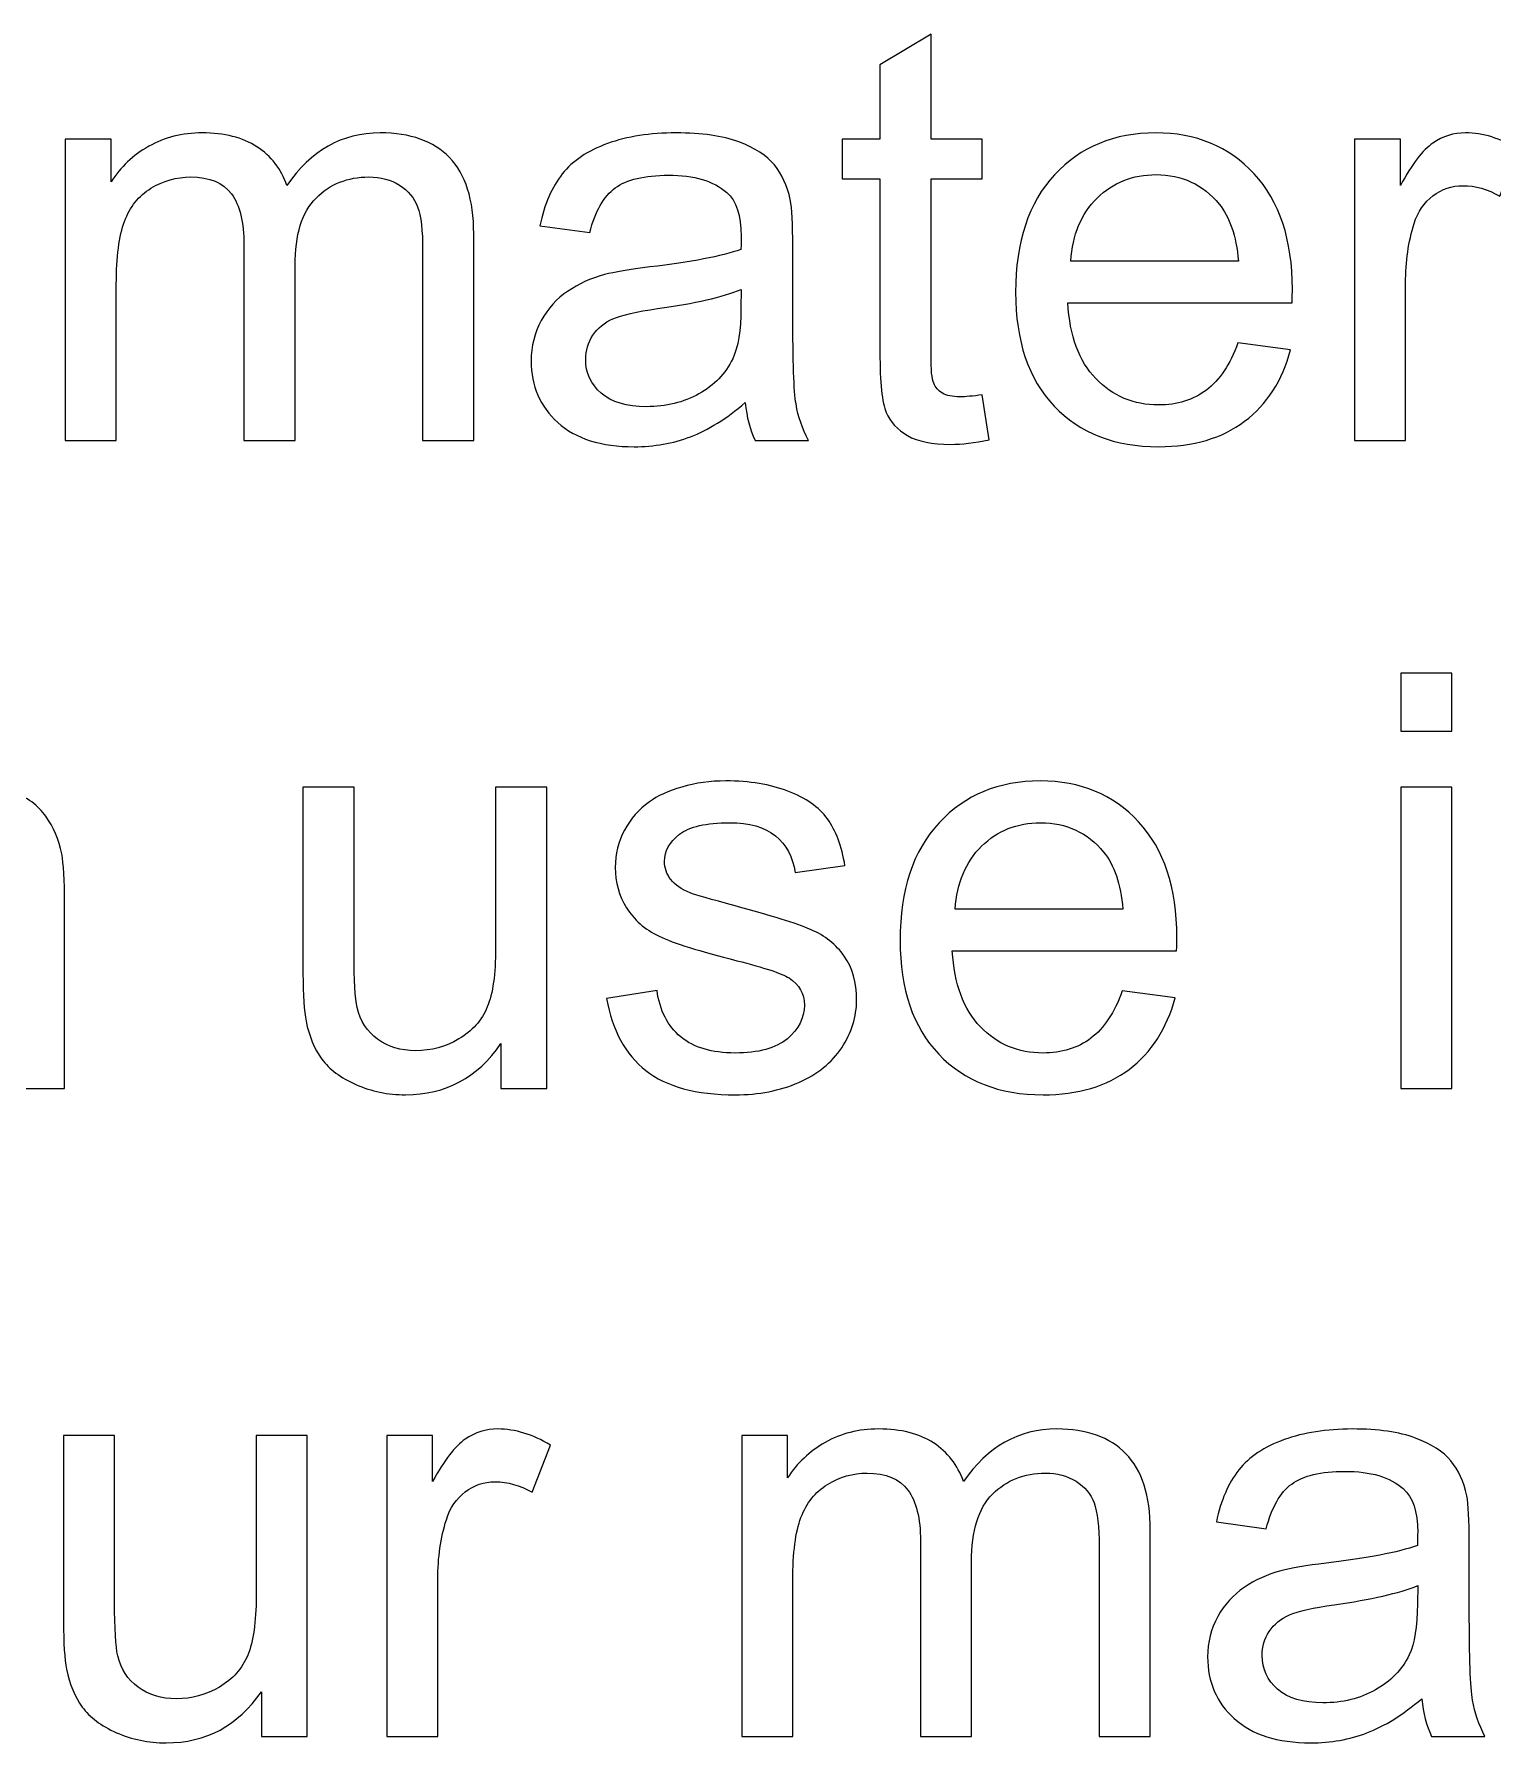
# Model space of a CAD drawing. Header units: millimetres. Extents: x -423 to 423, y -251 to 251.
# Drawn here: x 3.63 to 26.31, y 224 to 250.57 of the extents above; entities that cross this region are included whole.
import ezdxf

# ---------------------------------------------------------------- set-up
doc = ezdxf.new("R2010")
doc.units = ezdxf.units.MM
doc.header["$MEASUREMENT"] = 0
doc.layers.add('Layer 1', color=7, linetype='Continuous')

msp = doc.modelspace()

# ---------------------------------------------------------------- linework, layer by layer
at = {"layer": 'Layer 1', "color": 1}
for points, knots in [([(18.3687, 244.9661), (18.3687, 244.9661), (18.4769, 244.2655), (18.4769, 244.2655), (18.2545, 244.2189), (18.0545, 244.1948), (17.88, 244.1948), (17.5929, 244.1948), (17.3704, 244.2399), (17.211, 244.3316), (17.0532, 244.4233), (16.942, 244.5422), (16.8773, 244.691), (16.8127, 244.8398), (16.781, 245.1525), (16.781, 245.6291), (16.781, 245.6291), (16.781, 248.3263), (16.781, 248.3263), (16.781, 248.3263), (16.1947, 248.3263), (16.1947, 248.3263), (16.1947, 248.3263), (16.1947, 248.9396), (16.1947, 248.9396), (16.1947, 248.9396), (16.781, 248.9396), (16.781, 248.9396), (16.781, 248.9396), (16.781, 250.0972), (16.781, 250.0972), (16.781, 250.0972), (17.5749, 250.5739), (17.5749, 250.5739), (17.5749, 250.5739), (17.5749, 248.9396), (17.5749, 248.9396), (17.5749, 248.9396), (18.3687, 248.9396), (18.3687, 248.9396), (18.3687, 248.9396), (18.3687, 248.3263), (18.3687, 248.3263), (18.3687, 248.3263), (17.5749, 248.3263), (17.5749, 248.3263), (17.5749, 248.3263), (17.5749, 245.584), (17.5749, 245.584), (17.5749, 245.357), (17.5884, 245.2112), (17.617, 245.1465), (17.644, 245.0819), (17.6891, 245.0307), (17.7523, 244.9917), (17.8154, 244.9541), (17.9056, 244.9345), (18.0229, 244.9345), (18.1101, 244.9345), (18.2258, 244.9451), (18.3687, 244.9661)], [0, 0, 0, 0, 0.05, 0.05, 0.05, 0.1, 0.1, 0.1, 0.15, 0.15, 0.15, 0.2, 0.2, 0.2, 0.25, 0.25, 0.25, 0.3, 0.3, 0.3, 0.35, 0.35, 0.35, 0.4, 0.4, 0.4, 0.45, 0.45, 0.45, 0.5, 0.5, 0.5, 0.55, 0.55, 0.55, 0.6, 0.6, 0.6, 0.65, 0.65, 0.65, 0.7, 0.7, 0.7, 0.75, 0.75, 0.75, 0.8, 0.8, 0.8, 0.85, 0.85, 0.85, 0.9, 0.9, 0.9, 0.95, 0.95, 0.95, 1, 1, 1, 1]), ([(4.1148, 244.258), (4.1148, 244.258), (4.1148, 248.9396), (4.1148, 248.9396), (4.1148, 248.9396), (4.8274, 248.9396), (4.8274, 248.9396), (4.8274, 248.9396), (4.8274, 248.2781), (4.8274, 248.2781), (4.9733, 248.5066), (5.1687, 248.6916), (5.4122, 248.8299), (5.6558, 248.9697), (5.9324, 249.0388), (6.2437, 249.0388), (6.5894, 249.0388), (6.8735, 248.9667), (7.0945, 248.8238), (7.3156, 248.6795), (7.4719, 248.4796), (7.5621, 248.221), (7.9349, 248.7667), (8.4175, 249.0388), (9.0129, 249.0388), (9.4789, 249.0388), (9.8383, 248.911), (10.0878, 248.654), (10.3389, 248.3969), (10.4652, 248.0015), (10.4652, 247.4678), (10.4652, 247.4678), (10.4652, 244.258), (10.4652, 244.258), (10.4652, 244.258), (9.6714, 244.258), (9.6714, 244.258), (9.6714, 244.258), (9.6714, 247.2047), (9.6714, 247.2047), (9.6714, 247.5204), (9.6444, 247.7489), (9.5932, 247.8888), (9.5421, 248.0285), (9.4489, 248.1398), (9.3121, 248.2255), (9.1768, 248.3112), (9.0174, 248.3533), (8.8355, 248.3533), (8.5047, 248.3533), (8.2311, 248.2436), (8.0131, 248.0256), (7.7952, 247.8061), (7.6869, 247.4558), (7.6869, 246.9746), (7.6869, 246.9746), (7.6869, 244.258), (7.6869, 244.258), (7.6869, 244.258), (6.8931, 244.258), (6.8931, 244.258), (6.8931, 244.258), (6.8931, 247.2964), (6.8931, 247.2964), (6.8931, 247.6482), (6.8284, 247.9128), (6.6991, 248.0887), (6.5698, 248.2645), (6.3579, 248.3533), (6.0648, 248.3533), (5.8422, 248.3533), (5.6362, 248.2946), (5.4468, 248.1774), (5.2573, 248.0602), (5.1205, 247.8888), (5.0349, 247.6617), (4.9507, 247.4362), (4.9086, 247.11), (4.9086, 246.6845), (4.9086, 246.6845), (4.9086, 244.258), (4.9086, 244.258), (4.9086, 244.258), (4.1148, 244.258), (4.1148, 244.258)], [0, 0, 0, 0, 0.0357143, 0.0357143, 0.0357143, 0.0714286, 0.0714286, 0.0714286, 0.1071429, 0.1071429, 0.1071429, 0.1428571, 0.1428571, 0.1428571, 0.1785714, 0.1785714, 0.1785714, 0.2142857, 0.2142857, 0.2142857, 0.25, 0.25, 0.25, 0.2857143, 0.2857143, 0.2857143, 0.3214286, 0.3214286, 0.3214286, 0.3571429, 0.3571429, 0.3571429, 0.3928571, 0.3928571, 0.3928571, 0.4285714, 0.4285714, 0.4285714, 0.4642857, 0.4642857, 0.4642857, 0.5, 0.5, 0.5, 0.5357143, 0.5357143, 0.5357143, 0.5714286, 0.5714286, 0.5714286, 0.6071429, 0.6071429, 0.6071429, 0.6428571, 0.6428571, 0.6428571, 0.6785714, 0.6785714, 0.6785714, 0.7142857, 0.7142857, 0.7142857, 0.75, 0.75, 0.75, 0.7857143, 0.7857143, 0.7857143, 0.8214286, 0.8214286, 0.8214286, 0.8571429, 0.8571429, 0.8571429, 0.8928571, 0.8928571, 0.8928571, 0.9285714, 0.9285714, 0.9285714, 0.9642857, 0.9642857, 0.9642857, 1, 1, 1, 1]), ([(14.6868, 244.8443), (14.3921, 244.5932), (14.1079, 244.4174), (13.8359, 244.3137), (13.5637, 244.2099), (13.2721, 244.1588), (12.9593, 244.1588), (12.4452, 244.1588), (12.0498, 244.2836), (11.7732, 244.5347), (11.4966, 244.7842), (11.3582, 245.1044), (11.3582, 245.4938), (11.3582, 245.7223), (11.4108, 245.9313), (11.5146, 246.1208), (11.6198, 246.3102), (11.7566, 246.4605), (11.925, 246.5747), (12.0949, 246.689), (12.2844, 246.7762), (12.4964, 246.8348), (12.6527, 246.8754), (12.8887, 246.9145), (13.2029, 246.9536), (13.8434, 247.0288), (14.3169, 247.1205), (14.6192, 247.2257), (14.6222, 247.334), (14.6237, 247.4031), (14.6237, 247.4317), (14.6237, 247.7534), (14.5485, 247.9805), (14.3982, 248.1127), (14.1951, 248.2917), (13.893, 248.3804), (13.4931, 248.3804), (13.1187, 248.3804), (12.8422, 248.3142), (12.6647, 248.1834), (12.4858, 248.0526), (12.355, 247.8211), (12.2693, 247.4873), (12.2693, 247.4873), (11.4935, 247.5956), (11.4935, 247.5956), (11.5643, 247.9278), (11.68, 248.197), (11.8424, 248.4014), (12.0047, 248.6059), (12.2392, 248.7622), (12.546, 248.8735), (12.8511, 248.9832), (13.2075, 249.0388), (13.6104, 249.0388), (14.0103, 249.0388), (14.3365, 248.9923), (14.5876, 248.8975), (14.8371, 248.8028), (15.0221, 248.6855), (15.1394, 248.5427), (15.2566, 248.3999), (15.3393, 248.2195), (15.3874, 248.0015), (15.413, 247.8662), (15.4265, 247.6227), (15.4265, 247.2723), (15.4265, 247.2723), (15.4265, 246.22), (15.4265, 246.22), (15.4265, 245.4848), (15.443, 245.0202), (15.4761, 244.8233), (15.5076, 244.6264), (15.5738, 244.4384), (15.67, 244.258), (15.67, 244.258), (14.8402, 244.258), (14.8402, 244.258), (14.7605, 244.4249), (14.7094, 244.6203), (14.6868, 244.8443)], [0, 0, 0, 0, 0.037037, 0.037037, 0.037037, 0.0740741, 0.0740741, 0.0740741, 0.1111111, 0.1111111, 0.1111111, 0.1481481, 0.1481481, 0.1481481, 0.1851852, 0.1851852, 0.1851852, 0.2222222, 0.2222222, 0.2222222, 0.2592593, 0.2592593, 0.2592593, 0.2962963, 0.2962963, 0.2962963, 0.3333333, 0.3333333, 0.3333333, 0.3703704, 0.3703704, 0.3703704, 0.4074074, 0.4074074, 0.4074074, 0.4444444, 0.4444444, 0.4444444, 0.4814815, 0.4814815, 0.4814815, 0.5185185, 0.5185185, 0.5185185, 0.5555556, 0.5555556, 0.5555556, 0.5925926, 0.5925926, 0.5925926, 0.6296296, 0.6296296, 0.6296296, 0.6666667, 0.6666667, 0.6666667, 0.7037037, 0.7037037, 0.7037037, 0.7407407, 0.7407407, 0.7407407, 0.7777778, 0.7777778, 0.7777778, 0.8148148, 0.8148148, 0.8148148, 0.8518519, 0.8518519, 0.8518519, 0.8888889, 0.8888889, 0.8888889, 0.9259259, 0.9259259, 0.9259259, 0.962963, 0.962963, 0.962963, 1, 1, 1, 1]), ([(22.3452, 245.7734), (22.3452, 245.7734), (23.1661, 245.6652), (23.1661, 245.6652), (23.0382, 245.1886), (22.7993, 244.8173), (22.4505, 244.5542), (22.1016, 244.2911), (21.6566, 244.1588), (21.1139, 244.1588), (20.4314, 244.1588), (19.8902, 244.3692), (19.4903, 244.7902), (19.0903, 245.2096), (18.8904, 245.8005), (18.8904, 246.5597), (18.8904, 247.3445), (19.0918, 247.9549), (19.4962, 248.3879), (19.9006, 248.8223), (20.4253, 249.0388), (21.0703, 249.0388), (21.6942, 249.0388), (22.2039, 248.8268), (22.5993, 248.4014), (22.9947, 247.9759), (23.1931, 247.3776), (23.1931, 246.6063), (23.1931, 246.5597), (23.1917, 246.4891), (23.1886, 246.3958), (23.1886, 246.3958), (19.7022, 246.3958), (19.7022, 246.3958), (19.7323, 245.8832), (19.8766, 245.4893), (20.1382, 245.2172), (20.3983, 244.9451), (20.7245, 244.8083), (21.1139, 244.8083), (21.4041, 244.8083), (21.6521, 244.8849), (21.8566, 245.0383), (22.0626, 245.1916), (22.225, 245.4367), (22.3452, 245.7734)], [0, 0, 0, 0, 0.0666667, 0.0666667, 0.0666667, 0.1333333, 0.1333333, 0.1333333, 0.2, 0.2, 0.2, 0.2666667, 0.2666667, 0.2666667, 0.3333333, 0.3333333, 0.3333333, 0.4, 0.4, 0.4, 0.4666667, 0.4666667, 0.4666667, 0.5333333, 0.5333333, 0.5333333, 0.6, 0.6, 0.6, 0.6666667, 0.6666667, 0.6666667, 0.7333333, 0.7333333, 0.7333333, 0.8, 0.8, 0.8, 0.8666667, 0.8666667, 0.8666667, 0.9333333, 0.9333333, 0.9333333, 1, 1, 1, 1]), ([(24.1598, 244.258), (24.1598, 244.258), (24.1598, 248.9396), (24.1598, 248.9396), (24.1598, 248.9396), (24.8725, 248.9396), (24.8725, 248.9396), (24.8725, 248.9396), (24.8725, 248.2225), (24.8725, 248.2225), (25.0544, 248.5548), (25.2228, 248.7742), (25.3776, 248.8795), (25.5324, 248.9862), (25.7024, 249.0388), (25.8873, 249.0388), (26.1549, 249.0388), (26.427, 248.9547), (26.7036, 248.7878), (26.7036, 248.7878), (26.421, 248.0556), (26.421, 248.0556), (26.2285, 248.1639), (26.0361, 248.218), (25.8437, 248.218), (25.6708, 248.218), (25.5159, 248.1653), (25.3791, 248.0616), (25.2423, 247.9579), (25.1446, 247.8136), (25.086, 247.6286), (24.9972, 247.3475), (24.9536, 247.0393), (24.9536, 246.704), (24.9536, 246.704), (24.9536, 244.258), (24.9536, 244.258), (24.9536, 244.258), (24.1598, 244.258), (24.1598, 244.258)], [0, 0, 0, 0, 0.0769231, 0.0769231, 0.0769231, 0.1538462, 0.1538462, 0.1538462, 0.2307692, 0.2307692, 0.2307692, 0.3076923, 0.3076923, 0.3076923, 0.3846154, 0.3846154, 0.3846154, 0.4615385, 0.4615385, 0.4615385, 0.5384615, 0.5384615, 0.5384615, 0.6153846, 0.6153846, 0.6153846, 0.6923077, 0.6923077, 0.6923077, 0.7692308, 0.7692308, 0.7692308, 0.8461538, 0.8461538, 0.8461538, 0.9230769, 0.9230769, 0.9230769, 1, 1, 1, 1]), ([(19.7473, 247.0453), (19.7473, 247.0453), (22.3543, 247.0453), (22.3543, 247.0453), (22.3196, 247.4392), (22.2189, 247.7339), (22.0551, 247.9309), (21.804, 248.236), (21.4763, 248.3894), (21.0748, 248.3894), (20.711, 248.3894), (20.4058, 248.2676), (20.1577, 248.024), (19.9112, 247.7805), (19.7743, 247.4542), (19.7473, 247.0453)], [0, 0, 0, 0, 0.2, 0.2, 0.2, 0.4, 0.4, 0.4, 0.6, 0.6, 0.6, 0.8, 0.8, 0.8, 1, 1, 1, 1]), ([(14.6237, 246.6034), (14.335, 246.4861), (13.902, 246.3869), (13.3247, 246.3056), (12.9969, 246.259), (12.7654, 246.2064), (12.6301, 246.1478), (12.4948, 246.0891), (12.3911, 246.0035), (12.3175, 245.8922), (12.2437, 245.7794), (12.2061, 245.6546), (12.2061, 245.5164), (12.2061, 245.3074), (12.2858, 245.1315), (12.4468, 244.9917), (12.6076, 244.8518), (12.8422, 244.7812), (13.1503, 244.7812), (13.4555, 244.7812), (13.7276, 244.8473), (13.9666, 244.9811), (14.2042, 245.1134), (14.3801, 245.2954), (14.4913, 245.5254), (14.5771, 245.7043), (14.6192, 245.9673), (14.6192, 246.3147), (14.6192, 246.3147), (14.6237, 246.6034), (14.6237, 246.6034)], [0, 0, 0, 0, 0.1, 0.1, 0.1, 0.2, 0.2, 0.2, 0.3, 0.3, 0.3, 0.4, 0.4, 0.4, 0.5, 0.5, 0.5, 0.6, 0.6, 0.6, 0.7, 0.7, 0.7, 0.8, 0.8, 0.8, 0.9, 0.9, 0.9, 1, 1, 1, 1]), ([(24.8791, 239.7372), (24.8791, 239.7372), (24.8791, 240.6393), (24.8791, 240.6393), (24.8791, 240.6393), (25.6729, 240.6393), (25.6729, 240.6393), (25.6729, 240.6393), (25.6729, 239.7372), (25.6729, 239.7372), (25.6729, 239.7372), (24.8791, 239.7372), (24.8791, 239.7372)], [0, 0, 0, 0, 0.25, 0.25, 0.25, 0.5, 0.5, 0.5, 0.75, 0.75, 0.75, 1, 1, 1, 1]), ([(0.3058, 234.1806), (0.3058, 234.1806), (0.3058, 238.8622), (0.3058, 238.8622), (0.3058, 238.8622), (1.0184, 238.8622), (1.0184, 238.8622), (1.0184, 238.8622), (1.0184, 238.1977), (1.0184, 238.1977), (1.3612, 238.7074), (1.8573, 238.9614), (2.5053, 238.9614), (2.788, 238.9614), (3.0466, 238.9104), (3.2826, 238.8096), (3.5186, 238.7089), (3.696, 238.5751), (3.8132, 238.4113), (3.9305, 238.2474), (4.0132, 238.0519), (4.0598, 237.8264), (4.0884, 237.6791), (4.1035, 237.422), (4.1035, 237.0551), (4.1035, 237.0551), (4.1035, 234.1806), (4.1035, 234.1806), (4.1035, 234.1806), (3.3096, 234.1806), (3.3096, 234.1806), (3.3096, 234.1806), (3.3096, 237.0251), (3.3096, 237.0251), (3.3096, 237.3483), (3.2796, 237.5904), (3.2179, 237.7498), (3.1563, 237.9091), (3.0466, 238.0369), (2.8902, 238.1331), (2.7338, 238.2278), (2.5489, 238.2759), (2.3384, 238.2759), (2.0017, 238.2759), (1.7115, 238.1692), (1.4664, 237.9542), (1.2214, 237.7407), (1.0996, 237.3333), (1.0996, 236.7349), (1.0996, 236.7349), (1.0996, 234.1806), (1.0996, 234.1806), (1.0996, 234.1806), (0.3058, 234.1806), (0.3058, 234.1806)], [0, 0, 0, 0, 0.0555556, 0.0555556, 0.0555556, 0.1111111, 0.1111111, 0.1111111, 0.1666667, 0.1666667, 0.1666667, 0.2222222, 0.2222222, 0.2222222, 0.2777778, 0.2777778, 0.2777778, 0.3333333, 0.3333333, 0.3333333, 0.3888889, 0.3888889, 0.3888889, 0.4444444, 0.4444444, 0.4444444, 0.5, 0.5, 0.5, 0.5555556, 0.5555556, 0.5555556, 0.6111111, 0.6111111, 0.6111111, 0.6666667, 0.6666667, 0.6666667, 0.7222222, 0.7222222, 0.7222222, 0.7777778, 0.7777778, 0.7777778, 0.8333333, 0.8333333, 0.8333333, 0.8888889, 0.8888889, 0.8888889, 0.9444444, 0.9444444, 0.9444444, 1, 1, 1, 1]), ([(12.5301, 235.5788), (12.5301, 235.5788), (13.3149, 235.7051), (13.3149, 235.7051), (13.3585, 235.3909), (13.4817, 235.1503), (13.6832, 234.9819), (13.8846, 234.8151), (14.1674, 234.7309), (14.5281, 234.7309), (14.8935, 234.7309), (15.1641, 234.8045), (15.3414, 234.9533), (15.5174, 235.1007), (15.6061, 235.2751), (15.6061, 235.4751), (15.6061, 235.654), (15.5264, 235.7953), (15.3685, 235.8976), (15.2573, 235.9682), (14.9867, 236.0569), (14.5567, 236.1666), (13.9763, 236.3125), (13.575, 236.4388), (13.3495, 236.5455), (13.1255, 236.6538), (12.9556, 236.801), (12.8398, 236.9905), (12.724, 237.1784), (12.6654, 237.3874), (12.6654, 237.6159), (12.6654, 237.8249), (12.7135, 238.0173), (12.8082, 238.1948), (12.9045, 238.3721), (13.0338, 238.5195), (13.1976, 238.6368), (13.3209, 238.727), (13.4892, 238.8036), (13.7012, 238.8667), (13.9147, 238.9299), (14.1418, 238.9614), (14.3853, 238.9614), (14.7521, 238.9614), (15.0739, 238.9088), (15.3505, 238.8021), (15.6286, 238.6969), (15.8331, 238.5526), (15.9654, 238.3721), (16.0962, 238.1902), (16.1879, 237.9482), (16.2375, 237.6445), (16.2375, 237.6445), (15.4618, 237.5363), (15.4618, 237.5363), (15.4272, 237.7798), (15.3249, 237.9707), (15.1566, 238.1076), (14.9882, 238.2444), (14.7506, 238.312), (14.4424, 238.312), (14.0801, 238.312), (13.82, 238.2519), (13.6652, 238.1316), (13.5103, 238.0113), (13.4321, 237.87), (13.4321, 237.7091), (13.4321, 237.6069), (13.4638, 237.5137), (13.5284, 237.431), (13.593, 237.3468), (13.6937, 237.2761), (13.8321, 237.2206), (13.9117, 237.1905), (14.1432, 237.1228), (14.5311, 237.0175), (15.0904, 236.8687), (15.4813, 236.7455), (15.7038, 236.6508), (15.9263, 236.556), (16.1007, 236.4162), (16.227, 236.2358), (16.3548, 236.0539), (16.4179, 235.8284), (16.4179, 235.5577), (16.4179, 235.2946), (16.3412, 235.0466), (16.1864, 234.8136), (16.0316, 234.5805), (15.809, 234.4001), (15.5189, 234.2723), (15.2272, 234.1446), (14.898, 234.0814), (14.5311, 234.0814), (13.9238, 234.0814), (13.4592, 234.2076), (13.1405, 234.4587), (12.8218, 234.7114), (12.6188, 235.0842), (12.5301, 235.5788)], [0, 0, 0, 0, 0.030303, 0.030303, 0.030303, 0.0606061, 0.0606061, 0.0606061, 0.0909091, 0.0909091, 0.0909091, 0.1212121, 0.1212121, 0.1212121, 0.1515152, 0.1515152, 0.1515152, 0.1818182, 0.1818182, 0.1818182, 0.2121212, 0.2121212, 0.2121212, 0.2424242, 0.2424242, 0.2424242, 0.2727273, 0.2727273, 0.2727273, 0.3030303, 0.3030303, 0.3030303, 0.3333333, 0.3333333, 0.3333333, 0.3636364, 0.3636364, 0.3636364, 0.3939394, 0.3939394, 0.3939394, 0.4242424, 0.4242424, 0.4242424, 0.4545455, 0.4545455, 0.4545455, 0.4848485, 0.4848485, 0.4848485, 0.5151515, 0.5151515, 0.5151515, 0.5454545, 0.5454545, 0.5454545, 0.5757576, 0.5757576, 0.5757576, 0.6060606, 0.6060606, 0.6060606, 0.6363636, 0.6363636, 0.6363636, 0.6666667, 0.6666667, 0.6666667, 0.6969697, 0.6969697, 0.6969697, 0.7272727, 0.7272727, 0.7272727, 0.7575758, 0.7575758, 0.7575758, 0.7878788, 0.7878788, 0.7878788, 0.8181818, 0.8181818, 0.8181818, 0.8484848, 0.8484848, 0.8484848, 0.8787879, 0.8787879, 0.8787879, 0.9090909, 0.9090909, 0.9090909, 0.9393939, 0.9393939, 0.9393939, 0.969697, 0.969697, 0.969697, 1, 1, 1, 1]), ([(20.5493, 235.6961), (20.5493, 235.6961), (21.3702, 235.5878), (21.3702, 235.5878), (21.2423, 235.1112), (21.0033, 234.7399), (20.6545, 234.4768), (20.3057, 234.2137), (19.8607, 234.0814), (19.318, 234.0814), (18.6354, 234.0814), (18.0942, 234.2919), (17.6943, 234.7128), (17.2944, 235.1323), (17.0944, 235.7231), (17.0944, 236.4823), (17.0944, 237.2672), (17.2958, 237.8775), (17.7003, 238.3105), (18.1047, 238.7449), (18.6294, 238.9614), (19.2744, 238.9614), (19.8983, 238.9614), (20.408, 238.7495), (20.8034, 238.3241), (21.1987, 237.8986), (21.3972, 237.3002), (21.3972, 236.529), (21.3972, 236.4823), (21.3957, 236.4117), (21.3927, 236.3184), (21.3927, 236.3184), (17.9063, 236.3184), (17.9063, 236.3184), (17.9364, 235.8059), (18.0807, 235.4119), (18.3422, 235.1398), (18.6024, 234.8677), (18.9286, 234.7309), (19.318, 234.7309), (19.6081, 234.7309), (19.8562, 234.8075), (20.0606, 234.9609), (20.2666, 235.1143), (20.429, 235.3593), (20.5493, 235.6961)], [0, 0, 0, 0, 0.0666667, 0.0666667, 0.0666667, 0.1333333, 0.1333333, 0.1333333, 0.2, 0.2, 0.2, 0.2666667, 0.2666667, 0.2666667, 0.3333333, 0.3333333, 0.3333333, 0.4, 0.4, 0.4, 0.4666667, 0.4666667, 0.4666667, 0.5333333, 0.5333333, 0.5333333, 0.6, 0.6, 0.6, 0.6666667, 0.6666667, 0.6666667, 0.7333333, 0.7333333, 0.7333333, 0.8, 0.8, 0.8, 0.8666667, 0.8666667, 0.8666667, 0.9333333, 0.9333333, 0.9333333, 1, 1, 1, 1]), ([(10.8868, 234.1806), (10.8868, 234.1806), (10.8868, 234.8767), (10.8868, 234.8767), (10.523, 234.346), (10.0299, 234.0814), (9.406, 234.0814), (9.1308, 234.0814), (8.8738, 234.134), (8.6347, 234.2393), (8.3957, 234.346), (8.2183, 234.4783), (8.1025, 234.6376), (7.9868, 234.7986), (7.9056, 234.994), (7.859, 235.2255), (7.8274, 235.3818), (7.8108, 235.6284), (7.8108, 235.9652), (7.8108, 235.9652), (7.8108, 238.8622), (7.8108, 238.8622), (7.8108, 238.8622), (8.6047, 238.8622), (8.6047, 238.8622), (8.6047, 238.8622), (8.6047, 236.2719), (8.6047, 236.2719), (8.6047, 235.8584), (8.6212, 235.5788), (8.6528, 235.4359), (8.7024, 235.227), (8.8076, 235.0647), (8.97, 234.9458), (9.1308, 234.8271), (9.3294, 234.7669), (9.5668, 234.7669), (9.8044, 234.7669), (10.0269, 234.8271), (10.2344, 234.9488), (10.4418, 235.0706), (10.5892, 235.2375), (10.6764, 235.4465), (10.762, 235.6555), (10.8057, 235.9606), (10.8057, 236.3591), (10.8057, 236.3591), (10.8057, 238.8622), (10.8057, 238.8622), (10.8057, 238.8622), (11.5995, 238.8622), (11.5995, 238.8622), (11.5995, 238.8622), (11.5995, 234.1806), (11.5995, 234.1806), (11.5995, 234.1806), (10.8868, 234.1806), (10.8868, 234.1806)], [0, 0, 0, 0, 0.0526316, 0.0526316, 0.0526316, 0.1052632, 0.1052632, 0.1052632, 0.1578947, 0.1578947, 0.1578947, 0.2105263, 0.2105263, 0.2105263, 0.2631579, 0.2631579, 0.2631579, 0.3157895, 0.3157895, 0.3157895, 0.3684211, 0.3684211, 0.3684211, 0.4210526, 0.4210526, 0.4210526, 0.4736842, 0.4736842, 0.4736842, 0.5263158, 0.5263158, 0.5263158, 0.5789474, 0.5789474, 0.5789474, 0.6315789, 0.6315789, 0.6315789, 0.6842105, 0.6842105, 0.6842105, 0.7368421, 0.7368421, 0.7368421, 0.7894737, 0.7894737, 0.7894737, 0.8421053, 0.8421053, 0.8421053, 0.8947368, 0.8947368, 0.8947368, 0.9473684, 0.9473684, 0.9473684, 1, 1, 1, 1]), ([(24.8791, 234.1806), (24.8791, 234.1806), (24.8791, 238.8622), (24.8791, 238.8622), (24.8791, 238.8622), (25.6729, 238.8622), (25.6729, 238.8622), (25.6729, 238.8622), (25.6729, 234.1806), (25.6729, 234.1806), (25.6729, 234.1806), (24.8791, 234.1806), (24.8791, 234.1806)], [0, 0, 0, 0, 0.25, 0.25, 0.25, 0.5, 0.5, 0.5, 0.75, 0.75, 0.75, 1, 1, 1, 1]), ([(17.9514, 236.9679), (17.9514, 236.9679), (20.5583, 236.9679), (20.5583, 236.9679), (20.5237, 237.3619), (20.423, 237.6565), (20.2591, 237.8535), (20.008, 238.1586), (19.6803, 238.312), (19.2789, 238.312), (18.915, 238.312), (18.6099, 238.1902), (18.3618, 237.9467), (18.1153, 237.7031), (17.9784, 237.3769), (17.9514, 236.9679)], [0, 0, 0, 0, 0.2, 0.2, 0.2, 0.4, 0.4, 0.4, 0.6, 0.6, 0.6, 0.8, 0.8, 0.8, 1, 1, 1, 1]), ([(7.1636, 224.1033), (7.1636, 224.1033), (7.1636, 224.7994), (7.1636, 224.7994), (6.7998, 224.2686), (6.3066, 224.004), (5.6827, 224.004), (5.4076, 224.004), (5.1505, 224.0566), (4.9115, 224.1619), (4.6725, 224.2686), (4.495, 224.4009), (4.3793, 224.5603), (4.2635, 224.7212), (4.1824, 224.9166), (4.1358, 225.1481), (4.1041, 225.3044), (4.0876, 225.551), (4.0876, 225.8878), (4.0876, 225.8878), (4.0876, 228.7849), (4.0876, 228.7849), (4.0876, 228.7849), (4.8815, 228.7849), (4.8815, 228.7849), (4.8815, 228.7849), (4.8815, 226.1945), (4.8815, 226.1945), (4.8815, 225.7811), (4.898, 225.5014), (4.9295, 225.3586), (4.9791, 225.1497), (5.0844, 224.9873), (5.2468, 224.8685), (5.4076, 224.7498), (5.6061, 224.6896), (5.8436, 224.6896), (6.0811, 224.6896), (6.3037, 224.7498), (6.5111, 224.8715), (6.7186, 224.9933), (6.8659, 225.1601), (6.9531, 225.3691), (7.0388, 225.5781), (7.0824, 225.8833), (7.0824, 226.2817), (7.0824, 226.2817), (7.0824, 228.7849), (7.0824, 228.7849), (7.0824, 228.7849), (7.8762, 228.7849), (7.8762, 228.7849), (7.8762, 228.7849), (7.8762, 224.1033), (7.8762, 224.1033), (7.8762, 224.1033), (7.1636, 224.1033), (7.1636, 224.1033)], [0, 0, 0, 0, 0.0526316, 0.0526316, 0.0526316, 0.1052632, 0.1052632, 0.1052632, 0.1578947, 0.1578947, 0.1578947, 0.2105263, 0.2105263, 0.2105263, 0.2631579, 0.2631579, 0.2631579, 0.3157895, 0.3157895, 0.3157895, 0.3684211, 0.3684211, 0.3684211, 0.4210526, 0.4210526, 0.4210526, 0.4736842, 0.4736842, 0.4736842, 0.5263158, 0.5263158, 0.5263158, 0.5789474, 0.5789474, 0.5789474, 0.6315789, 0.6315789, 0.6315789, 0.6842105, 0.6842105, 0.6842105, 0.7368421, 0.7368421, 0.7368421, 0.7894737, 0.7894737, 0.7894737, 0.8421053, 0.8421053, 0.8421053, 0.8947368, 0.8947368, 0.8947368, 0.9473684, 0.9473684, 0.9473684, 1, 1, 1, 1]), ([(9.1135, 224.1033), (9.1135, 224.1033), (9.1135, 228.7849), (9.1135, 228.7849), (9.1135, 228.7849), (9.8262, 228.7849), (9.8262, 228.7849), (9.8262, 228.7849), (9.8262, 228.0678), (9.8262, 228.0678), (10.0081, 228.4), (10.1765, 228.6195), (10.3314, 228.7248), (10.4861, 228.8315), (10.6561, 228.8841), (10.841, 228.8841), (11.1086, 228.8841), (11.3807, 228.7999), (11.6573, 228.6331), (11.6573, 228.6331), (11.3747, 227.9009), (11.3747, 227.9009), (11.1822, 228.0092), (10.9898, 228.0633), (10.7974, 228.0633), (10.6245, 228.0633), (10.4696, 228.0106), (10.3328, 227.9069), (10.196, 227.8031), (10.0983, 227.6588), (10.0397, 227.4739), (9.951, 227.1928), (9.9073, 226.8846), (9.9073, 226.5493), (9.9073, 226.5493), (9.9073, 224.1033), (9.9073, 224.1033), (9.9073, 224.1033), (9.1135, 224.1033), (9.1135, 224.1033)], [0, 0, 0, 0, 0.0769231, 0.0769231, 0.0769231, 0.1538462, 0.1538462, 0.1538462, 0.2307692, 0.2307692, 0.2307692, 0.3076923, 0.3076923, 0.3076923, 0.3846154, 0.3846154, 0.3846154, 0.4615385, 0.4615385, 0.4615385, 0.5384615, 0.5384615, 0.5384615, 0.6153846, 0.6153846, 0.6153846, 0.6923077, 0.6923077, 0.6923077, 0.7692308, 0.7692308, 0.7692308, 0.8461538, 0.8461538, 0.8461538, 0.9230769, 0.9230769, 0.9230769, 1, 1, 1, 1]), ([(14.6326, 224.1033), (14.6326, 224.1033), (14.6326, 228.7849), (14.6326, 228.7849), (14.6326, 228.7849), (15.3452, 228.7849), (15.3452, 228.7849), (15.3452, 228.7849), (15.3452, 228.1234), (15.3452, 228.1234), (15.491, 228.3519), (15.6865, 228.5368), (15.93, 228.6752), (16.1736, 228.8149), (16.4502, 228.8841), (16.7614, 228.8841), (17.1071, 228.8841), (17.3913, 228.812), (17.6123, 228.6691), (17.8333, 228.5248), (17.9896, 228.3249), (18.0799, 228.0663), (18.4527, 228.612), (18.9353, 228.8841), (19.5307, 228.8841), (19.9967, 228.8841), (20.356, 228.7563), (20.6056, 228.4992), (20.8567, 228.2422), (20.9829, 227.8468), (20.9829, 227.3131), (20.9829, 227.3131), (20.9829, 224.1033), (20.9829, 224.1033), (20.9829, 224.1033), (20.1892, 224.1033), (20.1892, 224.1033), (20.1892, 224.1033), (20.1892, 227.0499), (20.1892, 227.0499), (20.1892, 227.3656), (20.1621, 227.5942), (20.111, 227.734), (20.0599, 227.8738), (19.9667, 227.985), (19.8298, 228.0708), (19.6946, 228.1564), (19.5352, 228.1985), (19.3533, 228.1985), (19.0225, 228.1985), (18.7489, 228.0888), (18.5309, 227.8708), (18.3129, 227.6513), (18.2047, 227.301), (18.2047, 226.8199), (18.2047, 226.8199), (18.2047, 224.1033), (18.2047, 224.1033), (18.2047, 224.1033), (17.4109, 224.1033), (17.4109, 224.1033), (17.4109, 224.1033), (17.4109, 227.1416), (17.4109, 227.1416), (17.4109, 227.4935), (17.3462, 227.7581), (17.2169, 227.934), (17.0876, 228.1098), (16.8756, 228.1985), (16.5825, 228.1985), (16.36, 228.1985), (16.154, 228.1399), (15.9646, 228.0226), (15.7751, 227.9054), (15.6383, 227.734), (15.5527, 227.507), (15.4684, 227.2814), (15.4263, 226.9552), (15.4263, 226.5298), (15.4263, 226.5298), (15.4263, 224.1033), (15.4263, 224.1033), (15.4263, 224.1033), (14.6326, 224.1033), (14.6326, 224.1033)], [0, 0, 0, 0, 0.0357143, 0.0357143, 0.0357143, 0.0714286, 0.0714286, 0.0714286, 0.1071429, 0.1071429, 0.1071429, 0.1428571, 0.1428571, 0.1428571, 0.1785714, 0.1785714, 0.1785714, 0.2142857, 0.2142857, 0.2142857, 0.25, 0.25, 0.25, 0.2857143, 0.2857143, 0.2857143, 0.3214286, 0.3214286, 0.3214286, 0.3571429, 0.3571429, 0.3571429, 0.3928571, 0.3928571, 0.3928571, 0.4285714, 0.4285714, 0.4285714, 0.4642857, 0.4642857, 0.4642857, 0.5, 0.5, 0.5, 0.5357143, 0.5357143, 0.5357143, 0.5714286, 0.5714286, 0.5714286, 0.6071429, 0.6071429, 0.6071429, 0.6428571, 0.6428571, 0.6428571, 0.6785714, 0.6785714, 0.6785714, 0.7142857, 0.7142857, 0.7142857, 0.75, 0.75, 0.75, 0.7857143, 0.7857143, 0.7857143, 0.8214286, 0.8214286, 0.8214286, 0.8571429, 0.8571429, 0.8571429, 0.8928571, 0.8928571, 0.8928571, 0.9285714, 0.9285714, 0.9285714, 0.9642857, 0.9642857, 0.9642857, 1, 1, 1, 1]), ([(25.2045, 224.6896), (24.9099, 224.4385), (24.6257, 224.2626), (24.3537, 224.1589), (24.0815, 224.0552), (23.7898, 224.004), (23.4771, 224.004), (22.963, 224.004), (22.5676, 224.1288), (22.2909, 224.3799), (22.0143, 224.6295), (21.876, 224.9497), (21.876, 225.3391), (21.876, 225.5676), (21.9286, 225.7766), (22.0323, 225.966), (22.1376, 226.1554), (22.2744, 226.3058), (22.4428, 226.42), (22.6127, 226.5343), (22.8022, 226.6215), (23.0141, 226.6801), (23.1704, 226.7207), (23.4065, 226.7598), (23.7207, 226.7988), (24.3612, 226.874), (24.8347, 226.9657), (25.1369, 227.071), (25.1399, 227.1792), (25.1415, 227.2484), (25.1415, 227.277), (25.1415, 227.5987), (25.0663, 227.8257), (24.9159, 227.958), (24.7129, 228.1369), (24.4108, 228.2256), (24.0108, 228.2256), (23.6365, 228.2256), (23.3599, 228.1595), (23.1825, 228.0287), (23.0036, 227.8978), (22.8728, 227.6663), (22.7871, 227.3326), (22.7871, 227.3326), (22.0113, 227.4408), (22.0113, 227.4408), (22.082, 227.7731), (22.1978, 228.0422), (22.3601, 228.2467), (22.5225, 228.4512), (22.757, 228.6075), (23.0637, 228.7187), (23.3689, 228.8285), (23.7252, 228.8841), (24.1281, 228.8841), (24.528, 228.8841), (24.8543, 228.8375), (25.1053, 228.7428), (25.3549, 228.6481), (25.5398, 228.5308), (25.6571, 228.388), (25.7743, 228.2452), (25.8571, 228.0647), (25.9052, 227.8468), (25.9307, 227.7114), (25.9443, 227.4679), (25.9443, 227.1176), (25.9443, 227.1176), (25.9443, 226.0652), (25.9443, 226.0652), (25.9443, 225.33), (25.9608, 224.8655), (25.9939, 224.6685), (26.0254, 224.4716), (26.0916, 224.2837), (26.1878, 224.1033), (26.1878, 224.1033), (25.358, 224.1033), (25.358, 224.1033), (25.2783, 224.2701), (25.2271, 224.4656), (25.2045, 224.6896)], [0, 0, 0, 0, 0.037037, 0.037037, 0.037037, 0.0740741, 0.0740741, 0.0740741, 0.1111111, 0.1111111, 0.1111111, 0.1481481, 0.1481481, 0.1481481, 0.1851852, 0.1851852, 0.1851852, 0.2222222, 0.2222222, 0.2222222, 0.2592593, 0.2592593, 0.2592593, 0.2962963, 0.2962963, 0.2962963, 0.3333333, 0.3333333, 0.3333333, 0.3703704, 0.3703704, 0.3703704, 0.4074074, 0.4074074, 0.4074074, 0.4444444, 0.4444444, 0.4444444, 0.4814815, 0.4814815, 0.4814815, 0.5185185, 0.5185185, 0.5185185, 0.5555556, 0.5555556, 0.5555556, 0.5925926, 0.5925926, 0.5925926, 0.6296296, 0.6296296, 0.6296296, 0.6666667, 0.6666667, 0.6666667, 0.7037037, 0.7037037, 0.7037037, 0.7407407, 0.7407407, 0.7407407, 0.7777778, 0.7777778, 0.7777778, 0.8148148, 0.8148148, 0.8148148, 0.8518519, 0.8518519, 0.8518519, 0.8888889, 0.8888889, 0.8888889, 0.9259259, 0.9259259, 0.9259259, 0.962963, 0.962963, 0.962963, 1, 1, 1, 1]), ([(25.1415, 226.4486), (24.8528, 226.3313), (24.4198, 226.2321), (23.8425, 226.1509), (23.5147, 226.1043), (23.2832, 226.0517), (23.1479, 225.993), (23.0126, 225.9344), (22.9089, 225.8487), (22.8352, 225.7374), (22.7615, 225.6247), (22.7239, 225.4999), (22.7239, 225.3616), (22.7239, 225.1526), (22.8036, 224.9767), (22.9645, 224.8369), (23.1254, 224.6971), (23.3599, 224.6264), (23.668, 224.6264), (23.9733, 224.6264), (24.2454, 224.6926), (24.4844, 224.8264), (24.7219, 224.9587), (24.8979, 225.1406), (25.0091, 225.3707), (25.0948, 225.5496), (25.1369, 225.8126), (25.1369, 226.1599), (25.1369, 226.1599), (25.1415, 226.4486), (25.1415, 226.4486)], [0, 0, 0, 0, 0.1, 0.1, 0.1, 0.2, 0.2, 0.2, 0.3, 0.3, 0.3, 0.4, 0.4, 0.4, 0.5, 0.5, 0.5, 0.6, 0.6, 0.6, 0.7, 0.7, 0.7, 0.8, 0.8, 0.8, 0.9, 0.9, 0.9, 1, 1, 1, 1])]:
    msp.add_open_spline(points, degree=3, knots=knots, dxfattribs=at)

doc.saveas('drawing.dxf')
